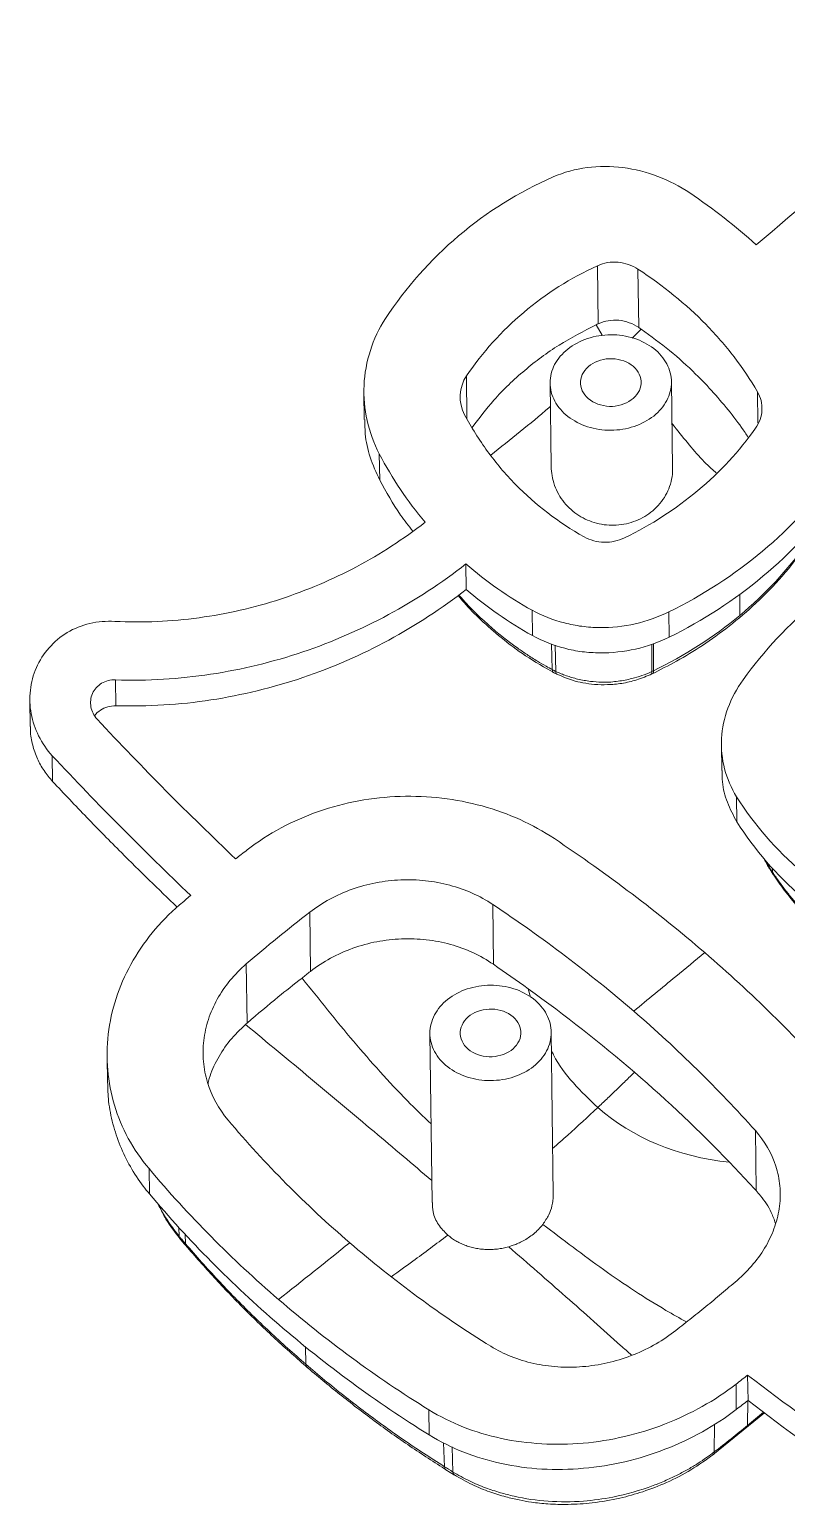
# Model space of a CAD drawing. Header units: inches. Extents: x 1631 to 3663, y 1126 to 1454.
# Drawn here: x 3506.5 to 3511.74, y 1146.22 to 1156.43 of the extents above; entities that cross this region are included whole.
import ezdxf

# ---------------------------------------------------------------- set-up
doc = ezdxf.new("R2010")
doc.units = ezdxf.units.IN
doc.header["$LTSCALE"] = 15

msp = doc.modelspace()

# ---------------------------------------------------------------- linework, layer by layer
at = {"color": 7, "linetype": 'Continuous', "lineweight": 15}
for p, q in [((3510.435, 1154.791), (3510.44, 1154.39)), ((3510.72, 1154.364), (3510.715, 1154.767)), ((3510.107, 1153.978), (3510.114, 1153.402)), ((3510.954, 1153.387), (3510.947, 1153.989)), ((3508.818, 1153.911), (3508.82, 1153.727)), ((3508.924, 1153.489), (3508.927, 1153.308)), ((3509.524, 1152.728), (3509.526, 1152.551)), ((3509.982, 1152.407), (3509.984, 1152.232)), ((3510.928, 1152.395), (3510.93, 1152.22)), ((3507.097, 1151.925), (3507.1, 1151.746)), ((3510.128, 1151.977), (3510.153, 1151.964)), ((3510.808, 1151.964), (3510.821, 1151.97)), ((3506.505, 1151.784), (3506.507, 1151.603)), ((3506.662, 1151.221), (3506.66, 1151.4)), ((3511.293, 1151.472), (3511.295, 1151.297)), ((3511.398, 1151.116), (3511.4, 1150.942)), ((3511.627, 1150.616), (3511.652, 1150.577)), ((3508.447, 1149.907), (3508.442, 1150.316)), ((3509.714, 1149.956), (3509.709, 1150.371)), ((3508.003, 1149.959), (3508.008, 1149.549)), ((3509.274, 1149.476), (3509.289, 1148.307)), ((3510.128, 1148.361), (3510.114, 1149.487)), ((3507.039, 1149.315), (3507.041, 1149.14)), ((3511.528, 1148.805), (3511.533, 1148.39)), ((3507.33, 1148.542), (3507.332, 1148.368)), ((3511.477, 1146.937), (3511.474, 1147.113)), ((3511.396, 1146.875), (3511.394, 1147.05)), ((3509.27, 1146.699), (3509.268, 1146.872)), ((3511.234, 1146.56), (3511.592, 1146.851)), ((3509.384, 1146.458), (3509.444, 1146.421))]:
    msp.add_line(p, q, dxfattribs=at)
at = {"color": 8, "linetype": 'Continuous', "lineweight": 15}
for p, q in [((3510.467, 1154.31), (3510.426, 1154.383)), ((3510.737, 1154.352), (3510.675, 1154.291)), ((3509.531, 1153.732), (3509.528, 1154.029)), ((3511.542, 1153.919), (3511.545, 1153.702)), ((3511.42, 1152.371), (3511.421, 1152.517)), ((3510.122, 1151.996), (3510.117, 1152.172)), ((3510.142, 1152.164), (3510.147, 1151.983)), ((3510.81, 1151.982), (3510.81, 1152.173)), ((3510.823, 1152.177), (3510.822, 1151.988)), ((3511.601, 1150.671), (3511.623, 1150.63)), ((3511.623, 1150.63), (3511.622, 1150.648)), ((3511.628, 1150.616), (3511.623, 1150.63)), ((3511.646, 1150.622), (3511.647, 1150.593)), ((3511.647, 1150.593), (3511.652, 1150.578)), ((3509.954, 1149.787), (3509.971, 1149.729)), ((3507.536, 1148.134), (3507.539, 1148.074)), ((3507.58, 1148.088), (3507.582, 1148.022)), ((3508.416, 1147.188), (3508.412, 1147.311)), ((3511.474, 1146.764), (3511.475, 1146.936)), ((3511.474, 1146.764), (3511.585, 1146.856)), ((3511.244, 1146.77), (3511.243, 1146.581)), ((3509.375, 1146.479), (3509.369, 1146.645)), ((3509.433, 1146.442), (3509.428, 1146.617))]:
    msp.add_line(p, q, dxfattribs=at)
at = {"color": 7, "linetype": 'Continuous', "lineweight": 15}
for points in [[(3513.297, 1156.426), (3512.709, 1155.928), (3512.121, 1155.432), (3511.533, 1154.936)], [(3511.533, 1154.936), (3511.391, 1155.066), (3511.238, 1155.185), (3511.074, 1155.295)], [(3510.44, 1154.39), (3510.435, 1154.388), (3510.431, 1154.385), (3510.426, 1154.383)], [(3510.737, 1154.353), (3510.731, 1154.356), (3510.726, 1154.36), (3510.72, 1154.364)], [(3509.515, 1153.76), (3509.469, 1153.845), (3509.474, 1153.95), (3509.528, 1154.029)], [(3508.924, 1153.489), (3509.013, 1153.319), (3509.119, 1153.162), (3509.241, 1153.016)], [(3511.42, 1152.371), (3511.597, 1152.519), (3511.753, 1152.686), (3511.883, 1152.867)], [(3509.524, 1152.728), (3509.665, 1152.605), (3509.817, 1152.499), (3509.982, 1152.407)], [(3509.526, 1152.551), (3509.667, 1152.429), (3509.82, 1152.323), (3509.984, 1152.232)], [(3510.822, 1151.988), (3511.039, 1152.092), (3511.24, 1152.222), (3511.42, 1152.371)], [(3510.122, 1151.996), (3510.13, 1151.992), (3510.138, 1151.987), (3510.147, 1151.983)], [(3510.81, 1151.982), (3510.814, 1151.984), (3510.818, 1151.986), (3510.822, 1151.988)], [(3507.929, 1150.686), (3507.606, 1150.994), (3507.286, 1151.314), (3506.97, 1151.653)], [(3506.66, 1151.4), (3506.976, 1151.06), (3507.296, 1150.741), (3507.618, 1150.433)], [(3511.398, 1151.116), (3511.52, 1150.923), (3511.671, 1150.749), (3511.85, 1150.595)], [(3511.4, 1150.942), (3511.523, 1150.748), (3511.673, 1150.575), (3511.853, 1150.42)], [(3511.177, 1150.037), (3510.853, 1150.317), (3510.506, 1150.578), (3510.136, 1150.826)], [(3508.009, 1150.748), (3507.982, 1150.727), (3507.955, 1150.707), (3507.929, 1150.686)], [(3507.618, 1150.433), (3507.592, 1150.411), (3507.567, 1150.389), (3507.541, 1150.367)], [(3508.003, 1149.959), (3508.145, 1150.081), (3508.292, 1150.2), (3508.442, 1150.316)], [(3509.709, 1150.371), (3510.056, 1150.139), (3510.381, 1149.894), (3510.686, 1149.632)], [(3511.177, 1150.037), (3511.502, 1149.758), (3511.801, 1149.463), (3512.075, 1149.157)], [(3508.447, 1149.907), (3508.427, 1149.892), (3508.408, 1149.876), (3508.389, 1149.861)], [(3509.954, 1149.787), (3509.875, 1149.844), (3509.795, 1149.9), (3509.714, 1149.956)], [(3508.389, 1149.861), (3508.331, 1149.815), (3508.277, 1149.773), (3508.224, 1149.73)], [(3510.691, 1149.209), (3510.458, 1149.409), (3510.212, 1149.603), (3509.954, 1149.787)], [(3508.224, 1149.73), (3508.153, 1149.672), (3508.084, 1149.614), (3508.008, 1149.549)], [(3511.528, 1148.805), (3511.271, 1149.092), (3510.99, 1149.369), (3510.686, 1149.632)], [(3508.008, 1149.549), (3508.005, 1149.546), (3508.001, 1149.543), (3507.998, 1149.54)], [(3511.349, 1148.586), (3511.143, 1148.801), (3510.924, 1149.008), (3510.691, 1149.209)], [(3510.436, 1148.965), (3510.682, 1148.753), (3510.985, 1148.625), (3511.349, 1148.586)], [(3508.719, 1148.029), (3508.414, 1148.292), (3508.134, 1148.573), (3507.877, 1148.878)], [(3507.33, 1148.542), (3507.603, 1148.216), (3507.903, 1147.915), (3508.227, 1147.636)], [(3507.332, 1148.368), (3507.605, 1148.042), (3507.905, 1147.742), (3508.229, 1147.462)], [(3509.991, 1148.089), (3510.016, 1148.109), (3510.038, 1148.132), (3510.056, 1148.156)], [(3508.227, 1147.636), (3508.391, 1147.766), (3508.555, 1147.897), (3508.719, 1148.029)], [(3508.719, 1148.029), (3509.024, 1147.767), (3509.349, 1147.527), (3509.696, 1147.312)], [(3509.268, 1146.872), (3508.899, 1147.1), (3508.552, 1147.356), (3508.227, 1147.636)], [(3508.229, 1147.462), (3508.554, 1147.182), (3508.901, 1146.926), (3509.27, 1146.699)], [(3511.474, 1147.113), (3511.448, 1147.092), (3511.421, 1147.071), (3511.394, 1147.05)], [(3512.254, 1146.549), (3511.996, 1146.722), (3511.736, 1146.913), (3511.474, 1147.113)], [(3511.477, 1146.937), (3511.45, 1146.917), (3511.423, 1146.896), (3511.396, 1146.875)], [(3512.256, 1146.371), (3511.998, 1146.546), (3511.738, 1146.737), (3511.477, 1146.937)], [(3511.243, 1146.581), (3511.321, 1146.641), (3511.398, 1146.702), (3511.474, 1146.764)], [(3509.375, 1146.479), (3509.394, 1146.467), (3509.414, 1146.455), (3509.433, 1146.442)]]:
    msp.add_open_spline(points, degree=3, dxfattribs=at)
for points, knots in [([(3510.128, 1155.406), (3509.889, 1155.301), (3509.67, 1155.165), (3509.277, 1154.832), (3509.109, 1154.64), (3508.967, 1154.427)], [0, 0, 0, 0, 0.5, 0.5, 1, 1, 1, 1]), ([(3511.074, 1155.295), (3511.005, 1155.341), (3510.931, 1155.379), (3510.775, 1155.439), (3510.693, 1155.46), (3510.528, 1155.481), (3510.444, 1155.481), (3510.281, 1155.46), (3510.203, 1155.439), (3510.128, 1155.406)], [0, 0, 0, 0, 0.25, 0.25, 0.5, 0.5, 0.75, 0.75, 1, 1, 1, 1]), ([(3509.528, 1154.029), (3509.639, 1154.192), (3509.771, 1154.339), (3510.078, 1154.598), (3510.248, 1154.706), (3510.435, 1154.791)], [0, 0, 0, 0, 0.5, 0.5, 1, 1, 1, 1]), ([(3510.435, 1154.791), (3510.479, 1154.812), (3510.529, 1154.82), (3510.626, 1154.811), (3510.674, 1154.794), (3510.715, 1154.767)], [0, 0, 0, 0, 0.5, 0.5, 1, 1, 1, 1]), ([(3510.715, 1154.767), (3510.89, 1154.654), (3511.047, 1154.526), (3511.256, 1154.313), (3511.321, 1154.238), (3511.44, 1154.082), (3511.494, 1154.002), (3511.542, 1153.919)], [0, 0, 0, 0, 0.5, 0.5, 0.75, 0.75, 1, 1, 1, 1]), ([(3508.967, 1154.427), (3508.921, 1154.357), (3508.887, 1154.283), (3508.837, 1154.127), (3508.822, 1154.045), (3508.815, 1153.882), (3508.822, 1153.799), (3508.858, 1153.639), (3508.886, 1153.563), (3508.924, 1153.489)], [0, 0, 0, 0, 0.25, 0.25, 0.5, 0.5, 0.75, 0.75, 1, 1, 1, 1]), ([(3510.426, 1154.383), (3510.339, 1154.338), (3510.163, 1154.248), (3509.926, 1154.07), (3509.723, 1153.879), (3509.616, 1153.736), (3509.568, 1153.672)], [0, 0, 0, 0, 0.2565731, 0.5176455, 0.7822421, 1, 1, 1, 1]), ([(3510.72, 1154.364), (3510.679, 1154.391), (3510.632, 1154.409), (3510.534, 1154.418), (3510.484, 1154.41), (3510.44, 1154.39)], [0, 0, 0, 0, 0.5, 0.5, 1, 1, 1, 1]), ([(3510.244, 1154.226), (3510.285, 1154.256), (3510.333, 1154.278), (3510.437, 1154.308), (3510.492, 1154.315), (3510.602, 1154.311), (3510.656, 1154.301), (3510.756, 1154.264), (3510.801, 1154.238), (3510.875, 1154.175), (3510.903, 1154.137), (3510.941, 1154.056), (3510.949, 1154.012), (3510.944, 1153.926), (3510.93, 1153.883), (3510.883, 1153.805), (3510.85, 1153.769), (3510.809, 1153.74)], [0, 0, 0, 0, 0.125, 0.125, 0.25, 0.25, 0.375, 0.375, 0.5, 0.5, 0.625, 0.625, 0.75, 0.75, 0.875, 0.875, 1, 1, 1, 1]), ([(3511.478, 1153.603), (3511.471, 1153.615), (3511.433, 1153.673), (3511.354, 1153.777), (3511.24, 1153.913), (3511.102, 1154.057), (3510.937, 1154.207), (3510.804, 1154.304), (3510.737, 1154.352)], [0, 0, 0, 0, 0.039668, 0.209646, 0.378394, 0.54817, 0.772964, 1, 1, 1, 1]), ([(3510.809, 1153.74), (3510.768, 1153.711), (3510.72, 1153.688), (3510.617, 1153.658), (3510.562, 1153.651), (3510.452, 1153.655), (3510.397, 1153.665), (3510.298, 1153.702), (3510.253, 1153.728), (3510.179, 1153.791), (3510.15, 1153.829), (3510.113, 1153.91), (3510.105, 1153.954), (3510.11, 1154.04), (3510.123, 1154.083), (3510.17, 1154.161), (3510.204, 1154.197), (3510.244, 1154.226)], [0, 0, 0, 0, 0.125, 0.125, 0.25, 0.25, 0.375, 0.375, 0.5, 0.5, 0.625, 0.625, 0.75, 0.75, 0.875, 0.875, 1, 1, 1, 1]), ([(3510.386, 1154.105), (3510.345, 1154.075), (3510.32, 1154.033), (3510.314, 1153.947), (3510.334, 1153.903), (3510.408, 1153.84), (3510.462, 1153.82), (3510.572, 1153.816), (3510.627, 1153.832), (3510.668, 1153.862)], [0, 0, 0, 0, 0.25, 0.25, 0.5, 0.5, 0.75, 0.75, 1, 1, 1, 1]), ([(3510.668, 1153.862), (3510.709, 1153.891), (3510.734, 1153.933), (3510.739, 1154.019), (3510.719, 1154.063), (3510.645, 1154.127), (3510.592, 1154.146), (3510.482, 1154.15), (3510.426, 1154.134), (3510.386, 1154.105)], [0, 0, 0, 0, 0.25, 0.25, 0.5, 0.5, 0.75, 0.75, 1, 1, 1, 1]), ([(3511.542, 1153.919), (3511.565, 1153.88), (3511.576, 1153.836), (3511.572, 1153.77), (3511.568, 1153.748), (3511.553, 1153.706), (3511.542, 1153.686), (3511.529, 1153.667)], [0, 0, 0, 0, 0.5, 0.5, 0.75, 0.75, 1, 1, 1, 1]), ([(3510.342, 1152.915), (3510.164, 1153.015), (3510.006, 1153.136), (3509.797, 1153.349), (3509.732, 1153.426), (3509.615, 1153.587), (3509.562, 1153.671), (3509.515, 1153.76)], [0, 0, 0, 0, 0.5, 0.5, 0.75, 0.75, 1, 1, 1, 1]), ([(3508.824, 1153.727), (3508.824, 1153.694), (3508.824, 1153.606), (3508.856, 1153.463), (3508.903, 1153.36), (3508.927, 1153.308)], [0, 0, 0, 0, 0.228458, 0.608434, 1, 1, 1, 1]), ([(3511.529, 1153.667), (3511.417, 1153.508), (3511.284, 1153.365), (3510.977, 1153.107), (3510.807, 1152.998), (3510.622, 1152.908)], [0, 0, 0, 0, 0.5, 0.5, 1, 1, 1, 1]), ([(3510.954, 1153.387), (3510.954, 1153.385), (3510.956, 1153.361), (3510.949, 1153.313), (3510.931, 1153.248), (3510.899, 1153.186), (3510.86, 1153.135), (3510.815, 1153.091), (3510.763, 1153.055), (3510.702, 1153.025), (3510.635, 1153.004), (3510.566, 1152.994), (3510.497, 1152.995), (3510.429, 1153.007), (3510.364, 1153.03), (3510.304, 1153.061), (3510.25, 1153.102), (3510.203, 1153.152), (3510.164, 1153.208), (3510.136, 1153.271), (3510.118, 1153.336), (3510.115, 1153.381), (3510.114, 1153.402)], [0, 0, 0, 0, 0.0051076, 0.0602891, 0.1171107, 0.1715751, 0.2276807, 0.268921, 0.3203239, 0.3731917, 0.424603, 0.4775503, 0.5281833, 0.5803064, 0.6306213, 0.6823491, 0.7335659, 0.7861658, 0.8393244, 0.8939056, 0.949269, 1, 1, 1, 1]), ([(3510.928, 1152.395), (3511.165, 1152.511), (3511.381, 1152.652), (3511.775, 1152.981), (3511.945, 1153.164), (3512.088, 1153.365)], [0, 0, 0, 0, 0.5, 0.5, 1, 1, 1, 1]), ([(3508.927, 1153.308), (3508.972, 1153.226), (3509.04, 1153.102), (3509.127, 1152.991), (3509.156, 1152.954)], [0, 0, 0, 0, 0.669449, 1, 1, 1, 1]), ([(3510.93, 1152.22), (3511.167, 1152.336), (3511.383, 1152.477), (3511.777, 1152.806), (3511.947, 1152.988), (3512.09, 1153.19)], [0, 0, 0, 0, 0.5, 0.5, 1, 1, 1, 1]), ([(3509.241, 1153.016), (3509.092, 1152.9), (3508.934, 1152.797), (3508.683, 1152.664), (3508.598, 1152.623), (3508.421, 1152.548), (3508.331, 1152.514), (3508.055, 1152.424), (3507.867, 1152.381), (3507.58, 1152.342), (3507.483, 1152.333), (3507.288, 1152.324), (3507.19, 1152.325), (3507.092, 1152.33)], [0, 0, 0, 0, 0.25, 0.25, 0.375, 0.375, 0.5, 0.5, 0.75, 0.75, 0.875, 0.875, 1, 1, 1, 1]), ([(3510.622, 1152.908), (3510.578, 1152.887), (3510.529, 1152.876), (3510.432, 1152.879), (3510.383, 1152.891), (3510.342, 1152.915)], [0, 0, 0, 0, 0.5, 0.5, 1, 1, 1, 1]), ([(3510.813, 1151.966), (3510.869, 1151.995), (3510.989, 1152.055), (3511.168, 1152.165), (3511.353, 1152.298), (3511.539, 1152.458), (3511.723, 1152.645), (3511.83, 1152.787), (3511.886, 1152.861)], [0, 0, 0, 0, 0.131877, 0.277657, 0.437349, 0.610965, 0.798515, 1, 1, 1, 1]), ([(3512.604, 1152.896), (3512.367, 1152.778), (3512.15, 1152.637), (3511.757, 1152.308), (3511.587, 1152.126), (3511.443, 1151.926)], [0, 0, 0, 0, 0.5, 0.5, 1, 1, 1, 1]), ([(3507.097, 1151.925), (3507.32, 1151.917), (3507.539, 1151.931), (3507.864, 1151.98), (3507.971, 1152.001), (3508.184, 1152.053), (3508.29, 1152.083), (3508.601, 1152.188), (3508.799, 1152.275), (3509.176, 1152.478), (3509.356, 1152.596), (3509.524, 1152.728)], [0, 0, 0, 0, 0.25, 0.25, 0.375, 0.375, 0.5, 0.5, 0.75, 0.75, 1, 1, 1, 1]), ([(3507.1, 1151.746), (3507.322, 1151.739), (3507.542, 1151.753), (3507.866, 1151.802), (3507.973, 1151.824), (3508.186, 1151.876), (3508.292, 1151.906), (3508.603, 1152.012), (3508.801, 1152.098), (3509.178, 1152.302), (3509.359, 1152.42), (3509.526, 1152.551)], [0, 0, 0, 0, 0.25, 0.25, 0.375, 0.375, 0.5, 0.5, 0.75, 0.75, 1, 1, 1, 1]), ([(3509.469, 1152.509), (3509.483, 1152.492), (3509.532, 1152.433), (3509.631, 1152.335), (3509.771, 1152.211), (3509.94, 1152.084), (3510.068, 1152.011), (3510.136, 1151.973)], [0, 0, 0, 0, 0.074767, 0.268126, 0.486732, 0.730637, 1, 1, 1, 1]), ([(3509.475, 1152.513), (3509.493, 1152.492), (3509.544, 1152.433), (3509.626, 1152.353), (3509.719, 1152.27), (3509.801, 1152.204), (3509.877, 1152.147), (3509.949, 1152.098), (3510.014, 1152.057), (3510.073, 1152.022), (3510.107, 1152.004), (3510.122, 1151.996)], [0, 0, 0, 0, 0.100255, 0.282332, 0.413489, 0.547264, 0.662823, 0.755555, 0.858522, 0.94048, 1, 1, 1, 1]), ([(3507.092, 1152.33), (3507.033, 1152.333), (3506.976, 1152.328), (3506.864, 1152.302), (3506.812, 1152.281), (3506.668, 1152.195), (3506.593, 1152.108), (3506.528, 1151.96), (3506.514, 1151.906), (3506.502, 1151.799), (3506.504, 1151.744), (3506.523, 1151.638), (3506.541, 1151.586), (3506.59, 1151.487), (3506.621, 1151.441), (3506.66, 1151.4)], [0, 0, 0, 0, 0.125, 0.125, 0.25, 0.25, 0.5, 0.5, 0.625, 0.625, 0.75, 0.75, 0.875, 0.875, 1, 1, 1, 1]), ([(3509.982, 1152.407), (3510.052, 1152.368), (3510.127, 1152.339), (3510.245, 1152.309), (3510.286, 1152.301), (3510.367, 1152.29), (3510.408, 1152.287), (3510.531, 1152.286), (3510.615, 1152.295), (3510.776, 1152.331), (3510.854, 1152.359), (3510.928, 1152.395)], [0, 0, 0, 0, 0.25, 0.25, 0.375, 0.375, 0.5, 0.5, 0.75, 0.75, 1, 1, 1, 1]), ([(3509.984, 1152.232), (3510.054, 1152.193), (3510.129, 1152.164), (3510.247, 1152.133), (3510.288, 1152.125), (3510.369, 1152.115), (3510.41, 1152.112), (3510.534, 1152.111), (3510.618, 1152.12), (3510.778, 1152.156), (3510.856, 1152.184), (3510.93, 1152.22)], [0, 0, 0, 0, 0.25, 0.25, 0.375, 0.375, 0.5, 0.5, 0.75, 0.75, 1, 1, 1, 1]), ([(3506.97, 1151.653), (3506.948, 1151.678), (3506.933, 1151.707), (3506.922, 1151.769), (3506.925, 1151.802), (3506.951, 1151.859), (3506.973, 1151.884), (3507.029, 1151.918), (3507.063, 1151.926), (3507.097, 1151.925)], [0, 0, 0, 0, 0.25, 0.25, 0.5, 0.5, 0.75, 0.75, 1, 1, 1, 1]), ([(3510.147, 1151.983), (3510.159, 1151.978), (3510.182, 1151.967), (3510.219, 1151.953), (3510.257, 1151.941), (3510.313, 1151.926), (3510.381, 1151.914), (3510.459, 1151.908), (3510.506, 1151.91), (3510.528, 1151.91)], [0, 0, 0, 0, 0.102011, 0.204437, 0.307464, 0.412534, 0.64405, 0.836511, 1, 1, 1, 1]), ([(3510.15, 1151.966), (3510.187, 1151.95), (3510.246, 1151.924), (3510.336, 1151.903), (3510.417, 1151.892), (3510.507, 1151.89), (3510.605, 1151.899), (3510.71, 1151.923), (3510.777, 1151.951), (3510.812, 1151.966)], [0, 0, 0, 0, 0.179754, 0.287267, 0.406478, 0.537366, 0.679906, 0.834087, 1, 1, 1, 1]), ([(3510.528, 1151.91), (3510.544, 1151.912), (3510.577, 1151.915), (3510.626, 1151.923), (3510.681, 1151.935), (3510.743, 1151.953), (3510.787, 1151.972), (3510.81, 1151.982)], [0, 0, 0, 0, 0.169063, 0.338579, 0.50129, 0.744374, 1, 1, 1, 1]), ([(3511.443, 1151.926), (3511.398, 1151.864), (3511.363, 1151.798), (3511.313, 1151.661), (3511.298, 1151.59), (3511.29, 1151.449), (3511.297, 1151.377), (3511.332, 1151.242), (3511.36, 1151.177), (3511.398, 1151.116)], [0, 0, 0, 0, 0.25, 0.25, 0.5, 0.5, 0.75, 0.75, 1, 1, 1, 1]), ([(3507.1, 1151.746), (3507.08, 1151.745), (3507.042, 1151.742), (3506.993, 1151.716), (3506.963, 1151.693), (3506.955, 1151.677), (3506.955, 1151.677)], [0, 0, 0, 0, 0.331467, 0.662956, 0.994916, 1, 1, 1, 1]), ([(3506.509, 1151.603), (3506.508, 1151.593), (3506.507, 1151.55), (3506.522, 1151.473), (3506.553, 1151.38), (3506.6, 1151.295), (3506.641, 1151.246), (3506.662, 1151.221)], [0, 0, 0, 0, 0.073726, 0.313293, 0.552847, 0.776439, 1, 1, 1, 1]), ([(3511.298, 1151.297), (3511.298, 1151.271), (3511.298, 1151.196), (3511.329, 1151.074), (3511.376, 1150.986), (3511.4, 1150.942)], [0, 0, 0, 0, 0.210409, 0.598381, 1, 1, 1, 1]), ([(3506.662, 1151.221), (3506.741, 1151.138), (3506.899, 1150.971), (3507.186, 1150.679), (3507.396, 1150.476), (3507.525, 1150.351)], [0, 0, 0, 0, 0.276872, 0.554088, 1, 1, 1, 1]), ([(3510.136, 1150.826), (3510.061, 1150.876), (3509.982, 1150.92), (3509.816, 1150.995), (3509.728, 1151.027), (3509.545, 1151.077), (3509.452, 1151.095), (3509.263, 1151.117), (3509.166, 1151.121), (3508.972, 1151.115), (3508.876, 1151.105), (3508.687, 1151.07), (3508.593, 1151.045), (3508.413, 1150.982), (3508.326, 1150.944), (3508.161, 1150.856), (3508.082, 1150.805), (3508.009, 1150.748)], [0, 0, 0, 0, 0.125, 0.125, 0.25, 0.25, 0.375, 0.375, 0.5, 0.5, 0.625, 0.625, 0.75, 0.75, 0.875, 0.875, 1, 1, 1, 1]), ([(3511.59, 1150.685), (3511.59, 1150.685), (3511.599, 1150.66), (3511.613, 1150.638), (3511.627, 1150.616)], [0, 0, 0, 0, 0.000323, 1, 1, 1, 1]), ([(3511.623, 1150.63), (3511.626, 1150.625), (3511.635, 1150.612), (3511.643, 1150.6), (3511.647, 1150.593)], [0, 0, 0, 0, 0.436202, 1, 1, 1, 1]), ([(3511.647, 1150.593), (3511.663, 1150.57), (3511.694, 1150.524), (3511.745, 1150.457), (3511.798, 1150.392), (3511.854, 1150.329), (3511.913, 1150.268), (3511.974, 1150.208), (3512.017, 1150.17), (3512.038, 1150.151)], [0, 0, 0, 0, 0.142897, 0.285784, 0.428658, 0.571518, 0.714363, 0.85719, 1, 1, 1, 1]), ([(3508.442, 1150.316), (3508.529, 1150.384), (3508.628, 1150.437), (3508.79, 1150.495), (3508.845, 1150.51), (3508.957, 1150.531), (3509.015, 1150.538), (3509.13, 1150.543), (3509.188, 1150.541), (3509.3, 1150.529), (3509.357, 1150.518), (3509.52, 1150.475), (3509.62, 1150.43), (3509.709, 1150.371)], [0, 0, 0, 0, 0.25, 0.25, 0.375, 0.375, 0.5, 0.5, 0.625, 0.625, 0.75, 0.75, 1, 1, 1, 1]), ([(3511.65, 1150.58), (3511.675, 1150.543), (3511.728, 1150.466), (3511.82, 1150.354), (3511.926, 1150.239), (3512.007, 1150.167), (3512.048, 1150.13)], [0, 0, 0, 0, 0.22663, 0.468847, 0.726648, 1, 1, 1, 1]), ([(3507.541, 1150.367), (3507.401, 1150.247), (3507.289, 1150.109), (3507.162, 1149.879), (3507.128, 1149.8), (3507.075, 1149.639), (3507.057, 1149.556), (3507.038, 1149.389), (3507.036, 1149.306), (3507.051, 1149.142), (3507.066, 1149.06), (3507.114, 1148.901), (3507.146, 1148.825), (3507.226, 1148.678), (3507.274, 1148.608), (3507.33, 1148.542)], [0, 0, 0, 0, 0.25, 0.25, 0.375, 0.375, 0.5, 0.5, 0.625, 0.625, 0.75, 0.75, 0.875, 0.875, 1, 1, 1, 1]), ([(3509.714, 1149.956), (3509.625, 1150.018), (3509.525, 1150.064), (3509.362, 1150.109), (3509.306, 1150.119), (3509.193, 1150.132), (3509.136, 1150.134), (3509.02, 1150.13), (3508.963, 1150.123), (3508.851, 1150.102), (3508.795, 1150.086), (3508.687, 1150.048), (3508.636, 1150.025), (3508.538, 1149.971), (3508.49, 1149.941), (3508.447, 1149.907)], [0, 0, 0, 0, 0.25, 0.25, 0.375, 0.375, 0.5, 0.5, 0.625, 0.625, 0.75, 0.75, 0.875, 0.875, 1, 1, 1, 1]), ([(3510.686, 1149.632), (3510.783, 1149.712), (3510.947, 1149.847), (3511.111, 1149.982), (3511.177, 1150.037)], [0.61534803, 0.61534803, 0.61534803, 0.61534803, 0.62539126, 0.63227921, 0.63227921, 0.63227921, 0.63227921]), ([(3507.877, 1148.878), (3507.811, 1148.957), (3507.763, 1149.044), (3507.72, 1149.186), (3507.711, 1149.234), (3507.702, 1149.331), (3507.703, 1149.38), (3507.715, 1149.479), (3507.725, 1149.527), (3507.757, 1149.622), (3507.777, 1149.669), (3507.852, 1149.805), (3507.92, 1149.887), (3508.003, 1149.959)], [0, 0, 0, 0, 0.25, 0.25, 0.375, 0.375, 0.5, 0.5, 0.625, 0.625, 0.75, 0.75, 1, 1, 1, 1]), ([(3509.412, 1149.724), (3509.453, 1149.754), (3509.501, 1149.777), (3509.604, 1149.806), (3509.66, 1149.813), (3509.769, 1149.809), (3509.824, 1149.799), (3509.923, 1149.763), (3509.968, 1149.737), (3510.042, 1149.673), (3510.071, 1149.635), (3510.108, 1149.554), (3510.117, 1149.511), (3510.111, 1149.424), (3510.098, 1149.381), (3510.051, 1149.303), (3510.017, 1149.267), (3509.977, 1149.238)], [0, 0, 0, 0, 0.125, 0.125, 0.25, 0.25, 0.375, 0.375, 0.5, 0.5, 0.625, 0.625, 0.75, 0.75, 0.875, 0.875, 1, 1, 1, 1]), ([(3509.977, 1149.238), (3509.936, 1149.209), (3509.888, 1149.186), (3509.785, 1149.156), (3509.729, 1149.15), (3509.619, 1149.153), (3509.565, 1149.164), (3509.466, 1149.2), (3509.42, 1149.226), (3509.347, 1149.29), (3509.318, 1149.327), (3509.281, 1149.408), (3509.272, 1149.452), (3509.278, 1149.538), (3509.291, 1149.581), (3509.338, 1149.66), (3509.371, 1149.695), (3509.412, 1149.724)], [0, 0, 0, 0, 0.125, 0.125, 0.25, 0.25, 0.375, 0.375, 0.5, 0.5, 0.625, 0.625, 0.75, 0.75, 0.875, 0.875, 1, 1, 1, 1]), ([(3509.553, 1149.603), (3509.513, 1149.574), (3509.487, 1149.531), (3509.482, 1149.445), (3509.502, 1149.401), (3509.576, 1149.338), (3509.629, 1149.318), (3509.739, 1149.315), (3509.795, 1149.33), (3509.836, 1149.36)], [0, 0, 0, 0, 0.25, 0.25, 0.5, 0.5, 0.75, 0.75, 1, 1, 1, 1]), ([(3509.836, 1149.36), (3509.876, 1149.389), (3509.902, 1149.431), (3509.907, 1149.518), (3509.887, 1149.561), (3509.813, 1149.625), (3509.759, 1149.644), (3509.65, 1149.648), (3509.594, 1149.632), (3509.553, 1149.603)], [0, 0, 0, 0, 0.25, 0.25, 0.5, 0.5, 0.75, 0.75, 1, 1, 1, 1]), ([(3507.998, 1149.54), (3507.96, 1149.504), (3507.885, 1149.431), (3507.803, 1149.303), (3507.753, 1149.201), (3507.741, 1149.141), (3507.738, 1149.128)], [0, 0, 0, 0, 0.30583, 0.611669, 0.917459, 1, 1, 1, 1]), ([(3510.436, 1148.965), (3510.457, 1148.984), (3510.5, 1149.024), (3510.564, 1149.086), (3510.628, 1149.148), (3510.67, 1149.189), (3510.691, 1149.209)], [0, 0, 0, 0, 0.2438642, 0.5003113, 0.7573838, 1, 1, 1, 1]), ([(3507.043, 1149.14), (3507.044, 1149.096), (3507.047, 1148.999), (3507.077, 1148.851), (3507.127, 1148.699), (3507.197, 1148.555), (3507.269, 1148.445), (3507.318, 1148.385), (3507.332, 1148.368)], [0, 0, 0, 0, 0.157276, 0.349203, 0.539785, 0.730986, 0.921557, 1, 1, 1, 1]), ([(3511.401, 1147.768), (3511.484, 1147.84), (3511.551, 1147.92), (3511.627, 1148.052), (3511.647, 1148.097), (3511.678, 1148.189), (3511.689, 1148.235), (3511.701, 1148.33), (3511.702, 1148.376), (3511.693, 1148.468), (3511.684, 1148.515), (3511.641, 1148.648), (3511.593, 1148.731), (3511.528, 1148.805)], [0, 0, 0, 0, 0.25, 0.25, 0.375, 0.375, 0.5, 0.5, 0.625, 0.625, 0.75, 0.75, 1, 1, 1, 1]), ([(3511.533, 1148.39), (3511.502, 1148.423), (3511.442, 1148.488), (3511.38, 1148.554), (3511.349, 1148.586)], [0, 0, 0, 0, 0.500442, 1, 1, 1, 1]), ([(3510.056, 1148.156), (3510.071, 1148.178), (3510.099, 1148.218), (3510.119, 1148.276), (3510.127, 1148.322), (3510.129, 1148.348), (3510.128, 1148.36), (3510.128, 1148.361)], [0, 0, 0, 0, 0.339616, 0.641249, 0.821332, 0.98449, 1, 1, 1, 1]), ([(3511.667, 1148.163), (3511.658, 1148.189), (3511.635, 1148.256), (3511.584, 1148.331), (3511.543, 1148.378), (3511.533, 1148.39)], [0, 0, 0, 0, 0.3089622, 0.8205475, 1, 1, 1, 1]), ([(3507.392, 1148.299), (3507.409, 1148.263), (3507.45, 1148.177), (3507.509, 1148.102), (3507.544, 1148.058)], [0, 0, 0, 0, 0.4222528, 1, 1, 1, 1]), ([(3507.539, 1148.074), (3507.514, 1148.105), (3507.467, 1148.165), (3507.421, 1148.24), (3507.401, 1148.283), (3507.397, 1148.294)], [0, 0, 0, 0, 0.446703, 0.867372, 1, 1, 1, 1]), ([(3509.292, 1148.307), (3509.293, 1148.285), (3509.293, 1148.232), (3509.329, 1148.152), (3509.375, 1148.105), (3509.398, 1148.082)], [0, 0, 0, 0, 0.257639, 0.632547, 1, 1, 1, 1]), ([(3507.539, 1148.074), (3507.542, 1148.069), (3507.55, 1148.06), (3507.561, 1148.046), (3507.572, 1148.033), (3507.579, 1148.026), (3507.582, 1148.022)], [0, 0, 0, 0, 0.271394, 0.516181, 0.761972, 1, 1, 1, 1]), ([(3507.543, 1148.058), (3507.55, 1148.049), (3507.565, 1148.031), (3507.58, 1148.014), (3507.588, 1148.005)], [0, 0, 0, 0, 0.499992, 1, 1, 1, 1]), ([(3509.398, 1148.082), (3509.407, 1148.075), (3509.424, 1148.061), (3509.453, 1148.042), (3509.483, 1148.026), (3509.516, 1148.012), (3509.551, 1148), (3509.587, 1147.991), (3509.625, 1147.985), (3509.664, 1147.982), (3509.703, 1147.982), (3509.742, 1147.985), (3509.782, 1147.991), (3509.807, 1147.998), (3509.82, 1148.001)], [0, 0, 0, 0, 0.080273, 0.161085, 0.24244, 0.324345, 0.406804, 0.489824, 0.57341, 0.657567, 0.742299, 0.827612, 0.913511, 1, 1, 1, 1]), ([(3509.82, 1148.001), (3509.831, 1148.005), (3509.853, 1148.011), (3509.886, 1148.025), (3509.921, 1148.042), (3509.957, 1148.063), (3509.979, 1148.08), (3509.991, 1148.089)], [0, 0, 0, 0, 0.167476, 0.351213, 0.551213, 0.767476, 1, 1, 1, 1]), ([(3507.582, 1148.022), (3507.619, 1147.98), (3507.693, 1147.895), (3507.806, 1147.771), (3507.923, 1147.649), (3508.042, 1147.53), (3508.164, 1147.413), (3508.288, 1147.299), (3508.373, 1147.225), (3508.416, 1147.188)], [0, 0, 0, 0, 0.142977, 0.285905, 0.428791, 0.571639, 0.714453, 0.857238, 1, 1, 1, 1]), ([(3507.583, 1148.011), (3507.648, 1147.936), (3507.779, 1147.786), (3507.987, 1147.571), (3508.202, 1147.362), (3508.353, 1147.23), (3508.428, 1147.164)], [0, 0, 0, 0, 0.250018, 0.500025, 0.750019, 1, 1, 1, 1]), ([(3511.184, 1147.587), (3511.221, 1147.617), (3511.294, 1147.677), (3511.365, 1147.738), (3511.401, 1147.768)], [0, 0, 0, 0, 0.4999879, 1, 1, 1, 1]), ([(3510.962, 1147.411), (3511, 1147.44), (3511.074, 1147.498), (3511.148, 1147.557), (3511.184, 1147.587)], [0, 0, 0, 0, 0.4999716, 1, 1, 1, 1]), ([(3509.696, 1147.312), (3509.785, 1147.257), (3509.885, 1147.218), (3510.048, 1147.181), (3510.103, 1147.174), (3510.216, 1147.166), (3510.274, 1147.167), (3510.389, 1147.176), (3510.446, 1147.185), (3510.558, 1147.21), (3510.614, 1147.227), (3510.775, 1147.288), (3510.874, 1147.343), (3510.962, 1147.411)], [0, 0, 0, 0, 0.25, 0.25, 0.375, 0.375, 0.5, 0.5, 0.625, 0.625, 0.75, 0.75, 1, 1, 1, 1]), ([(3508.416, 1147.188), (3508.459, 1147.151), (3508.545, 1147.078), (3508.677, 1146.971), (3508.812, 1146.867), (3508.949, 1146.766), (3509.088, 1146.667), (3509.23, 1146.571), (3509.326, 1146.51), (3509.375, 1146.479)], [0, 0, 0, 0, 0.142722, 0.28548, 0.428281, 0.571129, 0.714028, 0.856983, 1, 1, 1, 1]), ([(3508.417, 1147.173), (3508.494, 1147.108), (3508.648, 1146.979), (3508.888, 1146.795), (3509.135, 1146.619), (3509.305, 1146.509), (3509.391, 1146.454)], [0, 0, 0, 0, 0.2499872, 0.4999827, 0.7499879, 1, 1, 1, 1]), ([(3511.394, 1147.05), (3511.247, 1146.936), (3511.081, 1146.844), (3510.809, 1146.738), (3510.717, 1146.71), (3510.528, 1146.666), (3510.432, 1146.65), (3510.239, 1146.633), (3510.143, 1146.632), (3509.954, 1146.643), (3509.86, 1146.655), (3509.678, 1146.694), (3509.59, 1146.721), (3509.423, 1146.786), (3509.343, 1146.826), (3509.268, 1146.872)], [0, 0, 0, 0, 0.25, 0.25, 0.375, 0.375, 0.5, 0.5, 0.625, 0.625, 0.75, 0.75, 0.875, 0.875, 1, 1, 1, 1]), ([(3511.396, 1146.875), (3511.249, 1146.761), (3511.083, 1146.669), (3510.811, 1146.564), (3510.719, 1146.535), (3510.531, 1146.491), (3510.434, 1146.476), (3510.241, 1146.459), (3510.145, 1146.457), (3509.956, 1146.468), (3509.862, 1146.481), (3509.68, 1146.52), (3509.592, 1146.547), (3509.425, 1146.612), (3509.345, 1146.652), (3509.27, 1146.699)], [0, 0, 0, 0, 0.25, 0.25, 0.375, 0.375, 0.5, 0.5, 0.625, 0.625, 0.75, 0.75, 0.875, 0.875, 1, 1, 1, 1]), ([(3511.243, 1146.581), (3511.225, 1146.568), (3511.189, 1146.541), (3511.13, 1146.501), (3511.064, 1146.461), (3510.99, 1146.422), (3510.908, 1146.383), (3510.761, 1146.323), (3510.57, 1146.269), (3510.324, 1146.235), (3510.093, 1146.234), (3509.901, 1146.262), (3509.758, 1146.299), (3509.655, 1146.333), (3509.543, 1146.38), (3509.471, 1146.421), (3509.433, 1146.442)], [0, 0, 0, 0, 0.03435, 0.071706, 0.112068, 0.155436, 0.201808, 0.251181, 0.397573, 0.501543, 0.626306, 0.75065, 0.801921, 0.860569, 0.926596, 1, 1, 1, 1]), ([(3509.444, 1146.422), (3509.484, 1146.399), (3509.562, 1146.354), (3509.683, 1146.305), (3509.792, 1146.271), (3509.889, 1146.248), (3509.986, 1146.231), (3510.099, 1146.219), (3510.24, 1146.216), (3510.407, 1146.226), (3510.581, 1146.256), (3510.754, 1146.305), (3510.919, 1146.369), (3511.086, 1146.454), (3511.187, 1146.527), (3511.237, 1146.564)], [0, 0, 0, 0, 0.077957, 0.150798, 0.212493, 0.26307, 0.309405, 0.368461, 0.441023, 0.527088, 0.626652, 0.710226, 0.801414, 0.900217, 1, 1, 1, 1])]:
    msp.add_open_spline(points, degree=3, knots=knots, dxfattribs=at)
at = {"color": 8, "linetype": 'Continuous', "lineweight": 15}
for points, knots in [([(3510.109, 1153.818), (3510.106, 1153.815), (3509.971, 1153.699), (3509.832, 1153.589), (3509.696, 1153.481)], [0, 0, 0, 0, 0.0237, 1, 1, 1, 1]), ([(3510.95, 1153.701), (3510.96, 1153.688), (3511.004, 1153.632), (3511.081, 1153.537), (3511.172, 1153.433), (3511.234, 1153.378), (3511.257, 1153.357)], [0, 0, 0, 0, 0.103053, 0.45346, 0.793158, 1, 1, 1, 1]), ([(3510.129, 1151.978), (3510.127, 1151.978), (3510.122, 1151.98), (3510.122, 1151.989), (3510.122, 1151.996)], [0, 0, 0, 0, 0.315968, 1, 1, 1, 1]), ([(3510.154, 1151.965), (3510.152, 1151.966), (3510.147, 1151.967), (3510.147, 1151.977), (3510.147, 1151.983)], [0, 0, 0, 0, 0.327909, 1, 1, 1, 1]), ([(3510.81, 1151.982), (3510.811, 1151.976), (3510.812, 1151.967), (3510.809, 1151.966), (3510.808, 1151.965)], [0, 0, 0, 0, 0.60315, 1, 1, 1, 1]), ([(3510.822, 1151.988), (3510.823, 1151.981), (3510.824, 1151.972), (3510.821, 1151.971), (3510.82, 1151.971)], [0, 0, 0, 0, 0.656447, 1, 1, 1, 1]), ([(3508.389, 1149.861), (3508.507, 1149.714), (3508.742, 1149.419), (3509.042, 1149.084), (3509.227, 1148.904), (3509.282, 1148.851)], [0, 0, 0, 0, 0.413886, 0.826837, 1, 1, 1, 1]), ([(3509.287, 1148.46), (3509.155, 1148.572), (3508.881, 1148.805), (3508.45, 1149.166), (3508.148, 1149.415), (3507.998, 1149.54)], [0, 0, 0, 0, 0.31767, 0.658767, 1, 1, 1, 1]), ([(3510.116, 1149.359), (3510.121, 1149.349), (3510.159, 1149.267), (3510.264, 1149.13), (3510.379, 1149.02), (3510.436, 1148.965)], [0, 0, 0, 0, 0.067047, 0.532225, 1, 1, 1, 1]), ([(3510.124, 1148.682), (3510.159, 1148.712), (3510.264, 1148.804), (3510.367, 1148.9), (3510.436, 1148.965)], [0, 0, 0, 0, 0.332209, 1, 1, 1, 1]), ([(3511.051, 1147.481), (3511.003, 1147.507), (3510.809, 1147.616), (3510.475, 1147.837), (3510.196, 1148.05), (3510.056, 1148.156)], [0, 0, 0, 0, 0.138663, 0.569576, 1, 1, 1, 1]), ([(3507.543, 1148.058), (3507.543, 1148.058), (3507.539, 1148.06), (3507.539, 1148.067), (3507.539, 1148.074)], [0, 0, 0, 0, 0.0063798, 1, 1, 1, 1]), ([(3509.007, 1147.794), (3509.057, 1147.83), (3509.187, 1147.922), (3509.318, 1148.021), (3509.398, 1148.082)], [0, 0, 0, 0, 0.383356, 1, 1, 1, 1]), ([(3507.582, 1148.022), (3507.582, 1148.019), (3507.583, 1148.012), (3507.586, 1148.008), (3507.588, 1148.006)], [0, 0, 0, 0, 0.4663697, 1, 1, 1, 1]), ([(3509.82, 1148.001), (3509.953, 1147.886), (3510.218, 1147.654), (3510.5, 1147.404), (3510.645, 1147.273), (3510.67, 1147.251)], [0, 0, 0, 0, 0.452771, 0.905516, 1, 1, 1, 1]), ([(3508.424, 1147.169), (3508.423, 1147.17), (3508.417, 1147.173), (3508.416, 1147.181), (3508.416, 1147.188)], [0, 0, 0, 0, 0.1758558, 1, 1, 1, 1]), ([(3511.243, 1146.581), (3511.243, 1146.576), (3511.243, 1146.567), (3511.239, 1146.565), (3511.237, 1146.564)], [0, 0, 0, 0, 0.637764, 1, 1, 1, 1]), ([(3509.385, 1146.459), (3509.384, 1146.46), (3509.377, 1146.462), (3509.376, 1146.472), (3509.375, 1146.479)], [0, 0, 0, 0, 0.267543, 1, 1, 1, 1]), ([(3509.433, 1146.442), (3509.434, 1146.436), (3509.436, 1146.426), (3509.442, 1146.423), (3509.444, 1146.423)], [0, 0, 0, 0, 0.719886, 1, 1, 1, 1])]:
    msp.add_open_spline(points, degree=3, knots=knots, dxfattribs=at)

doc.saveas('drawing.dxf')
